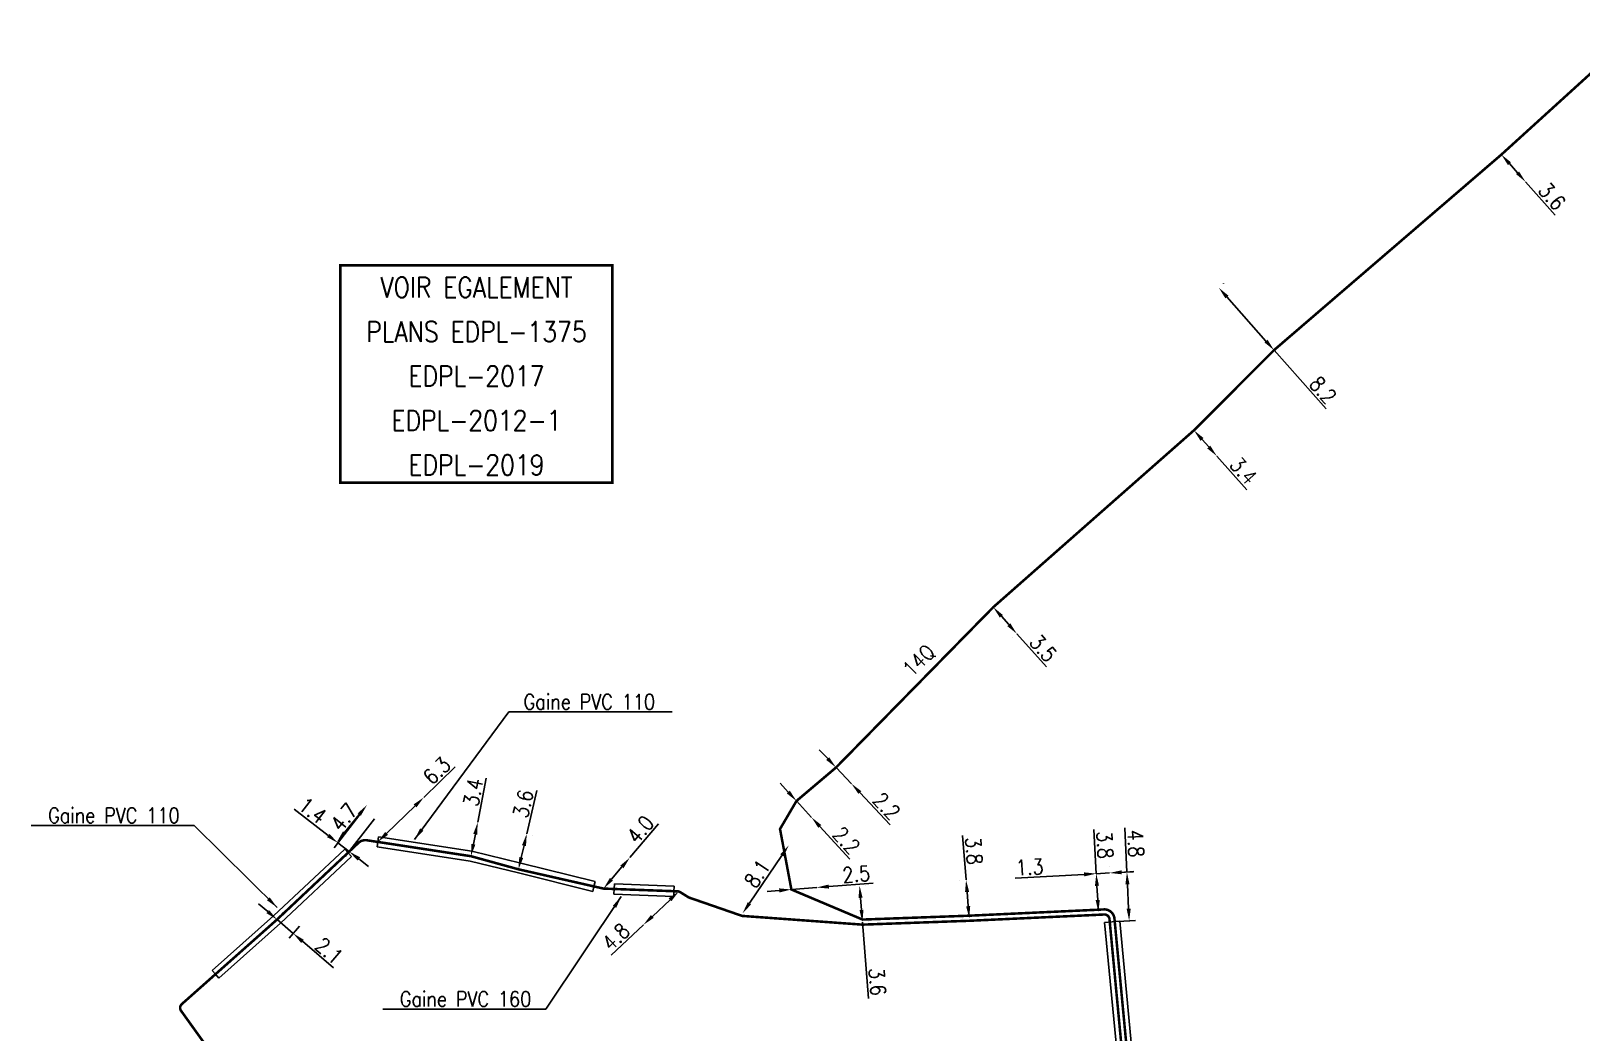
# Model space of a CAD drawing. Header units: millimetres. Extents: x 255000 to 256001, y 143000 to 143842.
# Drawn here: x 255512.6 to 255665.4, y 143590.1 to 143688.8 of the extents above; entities that cross this region are included whole.
import ezdxf
from ezdxf.enums import TextEntityAlignment as Align

# ---------------------------------------------------------------- set-up
doc = ezdxf.new("R2010")
doc.units = ezdxf.units.MM
doc.header["$MEASUREMENT"] = 0
doc.header["$PDMODE"] = 34
doc.linetypes.add('S_ST', pattern=[14, 8, -1.5, 0, -1.5, 0, -1.5, 0, -1.5])
doc.layers.get('DEFPOINTS').update_dxf_attribs({"linetype": 'CONTINUOUS'})
for name, color, linetype in [('S_100', 5, 'CONTINUOUS'), ('S_400', 7, 'CONTINUOUS'), ('S_900', 7, 'CONTINUOUS')]:
    doc.layers.add(name, color=color, linetype=linetype)
doc.styles.get("Standard").update_dxf_attribs({"font": 'romans.shx', "width": 0.85})
doc.dimstyles.get("Standard").update_dxf_attribs({"dimtxt": 1.5, "dimasz": 1.2, "dimexe": 0.625, "dimexo": 0.625, "dimgap": 0.25, "dimtad": 1, "dimdec": 1, "dimzin": 0, "dimdsep": 46, "dimtxsty": 'Standard', "dimcen": -0.5, "dimadec": 0, "dimazin": 0, "dimtfac": 1, "dimtdec": 1, "dimtmove": 0, "dimatfit": 3, "dimfxl": 1, "dimtolj": 1, "dimtzin": 0, "dimarcsym": 0})

# ---------------------------------------------------------------- blocks, each defined once
blk = doc.blocks.new('*D84')
at = {"layer": 'DEFPOINTS', "color": 0, "linetype": 'Continuous'}
for p in [(255537.87, 143602.43), (255538.45, 143599.88), (255539.47, 143601.06)]:
    blk.add_point(p, dxfattribs=at)
at = {"layer": 'S_100', "color": 0, "linetype": 'Continuous', "lineweight": -2}
for p, q in [((255535.95, 143602.02), (255535.03, 143602.8)), ((255537.47, 143601.95), (255536.45, 143600.77)), ((255536.86, 143601.24), (255538.45, 143599.88)), ((255539.06, 143600.59), (255538.05, 143599.4)), ((255539.37, 143599.1), (255542.41, 143596.49))]:
    blk.add_line(p, q, dxfattribs=at)
at = {"layer": 'S_100', "color": 0, "linetype": 'Continuous'}
for points in [[(255536.08, 143602.17), (255535.82, 143601.87), (255536.86, 143601.24)], [(255539.5, 143599.25), (255539.24, 143598.94), (255538.45, 143599.88)]]:
    blk.add_solid(points, dxfattribs=at)
at = {"layer": 'S_100', "color": 0, "linetype": 'Continuous', "insert": (255541.99, 143598.16), "char_height": 1.5, "attachment_point": 5, "rotation": 319.4662}
blk.add_mtext('\\A1;2.1', dxfattribs=at)
blk = doc.blocks.new('*D85')
at = {"layer": 'DEFPOINTS', "color": 0, "linetype": 'Continuous'}
for p in [(255545.72, 143612.52), (255545.72, 143612.52), (255542.76, 143608.87)]:
    blk.add_point(p, dxfattribs=at)
at = {"layer": 'S_100', "color": 0, "linetype": 'Continuous', "lineweight": -2}
blk.add_line((255543.51, 143609.8), (255544.96, 143611.59), dxfattribs=at)
at = {"layer": 'S_100', "color": 0, "linetype": 'Continuous'}
for points in [[(255544.81, 143611.71), (255545.12, 143611.46), (255545.72, 143612.52)], [(255543.36, 143609.93), (255543.67, 143609.68), (255542.76, 143608.87)]]:
    blk.add_solid(points, dxfattribs=at)
at = {"layer": 'S_100', "color": 0, "linetype": 'Continuous', "insert": (255543.46, 143611.33), "char_height": 1.5, "attachment_point": 5, "rotation": 50.8713}
blk.add_mtext('\\A1;4.7', dxfattribs=at)
blk = doc.blocks.new('*D86')
at = {"layer": 'DEFPOINTS', "color": 0, "linetype": 'Continuous'}
for p in [(255545.72, 143612.52), (255546.83, 143611.67), (255542.86, 143608.79)]:
    blk.add_point(p, dxfattribs=at)
at = {"layer": 'S_100', "color": 0, "linetype": 'Continuous', "lineweight": -2}
for p, q in [((255541.91, 143609.52), (255538.54, 143612.11)), ((255545.34, 143612.02), (255542.48, 143608.3)), ((255546.45, 143611.17), (255543.59, 143607.44)), ((255543.97, 143607.94), (255542.86, 143608.79)), ((255544.92, 143607.21), (255545.88, 143606.48))]:
    blk.add_line(p, q, dxfattribs=at)
at = {"layer": 'S_100', "color": 0, "linetype": 'Continuous'}
for points in [[(255542.03, 143609.68), (255541.79, 143609.36), (255542.86, 143608.79)], [(255545.05, 143607.37), (255544.8, 143607.05), (255543.97, 143607.94)]]:
    blk.add_solid(points, dxfattribs=at)
at = {"layer": 'S_100', "color": 0, "linetype": 'Continuous', "insert": (255540.36, 143611.98), "char_height": 1.5, "attachment_point": 5, "rotation": 322.485}
blk.add_mtext('\\A1;1.4', dxfattribs=at)
blk = doc.blocks.new('*D87')
at = {"layer": 'DEFPOINTS', "color": 0, "linetype": 'Continuous'}
for p in [(255551.32, 143613.27), (255551.32, 143613.27), (255546.79, 143608.89)]:
    blk.add_point(p, dxfattribs=at)
at = {"layer": 'S_100', "color": 0, "linetype": 'Continuous', "lineweight": -2}
for p, q in [((255551.32, 143613.27), (255554.42, 143616.27)), ((255547.66, 143609.72), (255550.46, 143612.44))]:
    blk.add_line(p, q, dxfattribs=at)
at = {"layer": 'S_100', "color": 0, "linetype": 'Continuous'}
for points in [[(255550.32, 143612.58), (255550.6, 143612.29), (255551.32, 143613.27)], [(255547.52, 143609.87), (255547.8, 143609.58), (255546.79, 143608.89)]]:
    blk.add_solid(points, dxfattribs=at)
at = {"layer": 'S_100', "color": 0, "linetype": 'Continuous', "insert": (255552.61, 143615.9), "char_height": 1.5, "attachment_point": 5, "rotation": 44.0635}
blk.add_mtext('\\A1;6.3', dxfattribs=at)
blk = doc.blocks.new('*D88')
at = {"layer": 'DEFPOINTS', "color": 0, "linetype": 'Continuous'}
for p in [(255556.63, 143610.82), (255556.63, 143610.82), (255555.97, 143607.48)]:
    blk.add_point(p, dxfattribs=at)
at = {"layer": 'S_100', "color": 0, "linetype": 'Continuous', "lineweight": -2}
for p, q in [((255556.63, 143610.82), (255557.48, 143615.17)), ((255556.21, 143608.66), (255556.4, 143609.64))]:
    blk.add_line(p, q, dxfattribs=at)
at = {"layer": 'S_100', "color": 0, "linetype": 'Continuous'}
for points in [[(255556.2, 143609.68), (255556.59, 143609.6), (255556.63, 143610.82)], [(255556.01, 143608.7), (255556.4, 143608.62), (255555.97, 143607.48)]]:
    blk.add_solid(points, dxfattribs=at)
at = {"layer": 'S_100', "color": 0, "linetype": 'Continuous', "insert": (255556.19, 143613.77), "char_height": 1.5, "attachment_point": 5, "rotation": 78.887}
blk.add_mtext('\\A1;3.4', dxfattribs=at)
blk = doc.blocks.new('*D89')
at = {"layer": 'DEFPOINTS', "color": 0, "linetype": 'Continuous'}
for p in [(255561.47, 143609.7), (255561.47, 143609.7), (255560.65, 143606.19)]:
    blk.add_point(p, dxfattribs=at)
at = {"layer": 'S_100', "color": 0, "linetype": 'Continuous', "lineweight": -2}
for p, q in [((255561.47, 143609.7), (255562.45, 143613.95)), ((255562.08, 143609.55), (255562.08, 143609.55)), ((255560.93, 143607.36), (255561.2, 143608.53)), ((255561.26, 143606.05), (255561.26, 143606.05))]:
    blk.add_line(p, q, dxfattribs=at)
at = {"layer": 'S_100', "color": 0, "linetype": 'Continuous'}
for points in [[(255561, 143608.57), (255561.39, 143608.48), (255561.47, 143609.7)], [(255560.73, 143607.4), (255561.12, 143607.31), (255560.65, 143606.19)]]:
    blk.add_solid(points, dxfattribs=at)
at = {"layer": 'S_100', "color": 0, "linetype": 'Continuous', "insert": (255561.12, 143612.64), "char_height": 1.5, "attachment_point": 5, "rotation": 76.956}
blk.add_mtext('\\A1;3.6', dxfattribs=at)
blk = doc.blocks.new('*D90')
at = {"layer": 'DEFPOINTS', "color": 0, "linetype": 'Continuous'}
for p in [(255571.62, 143607.34), (255571.62, 143607.34), (255569.03, 143604.29)]:
    blk.add_point(p, dxfattribs=at)
at = {"layer": 'S_100', "color": 0, "linetype": 'Continuous', "lineweight": -2}
for p, q in [((255571.62, 143607.34), (255574.44, 143610.68)), ((255569.81, 143605.21), (255570.84, 143606.43))]:
    blk.add_line(p, q, dxfattribs=at)
at = {"layer": 'S_100', "color": 0, "linetype": 'Continuous'}
for points in [[(255570.69, 143606.56), (255571, 143606.3), (255571.62, 143607.34)], [(255569.66, 143605.34), (255569.96, 143605.08), (255569.03, 143604.29)]]:
    blk.add_solid(points, dxfattribs=at)
at = {"layer": 'S_100', "color": 0, "linetype": 'Continuous', "insert": (255572.66, 143610.12), "char_height": 1.5, "attachment_point": 5, "rotation": 49.7381}
blk.add_mtext('\\A1;4.0', dxfattribs=at)
blk = doc.blocks.new('*D91')
at = {"layer": 'DEFPOINTS', "color": 0, "linetype": 'Continuous'}
for p in [(255591.94, 143616.22), (255593.46, 143614.62), (255593.46, 143614.62)]:
    blk.add_point(p, dxfattribs=at)
at = {"layer": 'S_100', "color": 0, "linetype": 'Continuous', "lineweight": -2}
for p, q in [((255591.12, 143617.09), (255590.29, 143617.97)), ((255591.94, 143616.22), (255593.46, 143614.62)), ((255594.28, 143613.75), (255597.28, 143610.58))]:
    blk.add_line(p, q, dxfattribs=at)
at = {"layer": 'S_100', "color": 0, "linetype": 'Continuous'}
for points in [[(255591.26, 143617.23), (255590.97, 143616.96), (255591.94, 143616.22)], [(255594.43, 143613.89), (255594.14, 143613.62), (255593.46, 143614.62)]]:
    blk.add_solid(points, dxfattribs=at)
at = {"layer": 'S_100', "color": 0, "linetype": 'Continuous', "insert": (255596.92, 143612.42), "char_height": 1.5, "attachment_point": 5, "rotation": 313.4096}
blk.add_mtext('\\A1;2.2', dxfattribs=at)
blk = doc.blocks.new('*D92')
at = {"layer": 'DEFPOINTS', "color": 0, "linetype": 'Continuous'}
for p in [(255576.45, 143604.01), (255572.96, 143600.72), (255572.96, 143600.72)]:
    blk.add_point(p, dxfattribs=at)
at = {"layer": 'S_100', "color": 0, "linetype": 'Continuous', "lineweight": -2}
for p, q in [((255575.58, 143603.19), (255573.84, 143601.54)), ((255572.96, 143600.72), (255569.78, 143597.72))]:
    blk.add_line(p, q, dxfattribs=at)
at = {"layer": 'S_100', "color": 0, "linetype": 'Continuous'}
for points in [[(255575.44, 143603.34), (255575.72, 143603.05), (255576.45, 143604.01)], [(255573.7, 143601.69), (255573.97, 143601.4), (255572.96, 143600.72)]]:
    blk.add_solid(points, dxfattribs=at)
at = {"layer": 'S_100', "color": 0, "linetype": 'Continuous', "insert": (255570.25, 143599.54), "char_height": 1.5, "attachment_point": 5, "rotation": 43.332}
blk.add_mtext('\\A1;4.8', dxfattribs=at)
blk = doc.blocks.new('*D93')
at = {"layer": 'DEFPOINTS', "color": 0, "linetype": 'Continuous'}
for p in [(255587.28, 143608.55), (255587.28, 143608.55), (255582.73, 143601.85)]:
    blk.add_point(p, dxfattribs=at)
at = {"layer": 'S_100', "color": 0, "linetype": 'Continuous', "lineweight": -2}
blk.add_line((255583.41, 143602.84), (255586.6, 143607.56), dxfattribs=at)
at = {"layer": 'S_100', "color": 0, "linetype": 'Continuous'}
for points in [[(255586.44, 143607.67), (255586.77, 143607.45), (255587.28, 143608.55)], [(255583.24, 143602.95), (255583.57, 143602.73), (255582.73, 143601.85)]]:
    blk.add_solid(points, dxfattribs=at)
at = {"layer": 'S_100', "color": 0, "linetype": 'Continuous', "insert": (255584.18, 143605.76), "char_height": 1.5, "attachment_point": 5, "rotation": 55.8999}
blk.add_mtext('\\A1;8.1', dxfattribs=at)
blk = doc.blocks.new('*D94')
at = {"layer": 'DEFPOINTS', "color": 0, "linetype": 'Continuous'}
for p in [(255588.04, 143612.92), (255589.53, 143611.3), (255589.53, 143611.3)]:
    blk.add_point(p, dxfattribs=at)
at = {"layer": 'S_100', "color": 0, "linetype": 'Continuous', "lineweight": -2}
for p, q in [((255587.23, 143613.8), (255586.42, 143614.69)), ((255588.04, 143612.92), (255589.53, 143611.3)), ((255590.34, 143610.41), (255593.29, 143607.19))]:
    blk.add_line(p, q, dxfattribs=at)
at = {"layer": 'S_100', "color": 0, "linetype": 'Continuous'}
for points in [[(255587.38, 143613.94), (255587.08, 143613.67), (255588.04, 143612.92)], [(255590.49, 143610.55), (255590.19, 143610.28), (255589.53, 143611.3)]]:
    blk.add_solid(points, dxfattribs=at)
at = {"layer": 'S_100', "color": 0, "linetype": 'Continuous', "insert": (255592.96, 143609.04), "char_height": 1.5, "attachment_point": 5, "rotation": 312.5458}
blk.add_mtext('\\A1;2.2', dxfattribs=at)
blk = doc.blocks.new('*D95')
at = {"layer": 'DEFPOINTS', "color": 0, "linetype": 'Continuous'}
for p in [(255590.04, 143604.4), (255590.04, 143604.4), (255587.54, 143604.2)]:
    blk.add_point(p, dxfattribs=at)
at = {"layer": 'S_100', "color": 0, "linetype": 'Continuous', "lineweight": -2}
for p, q in [((255587.54, 143604.2), (255590.04, 143604.4)), ((255591.23, 143604.49), (255595.59, 143604.84)), ((255586.35, 143604.11), (255585.15, 143604.01))]:
    blk.add_line(p, q, dxfattribs=at)
at = {"layer": 'S_100', "color": 0, "linetype": 'Continuous'}
for points in [[(255586.33, 143604.31), (255586.36, 143603.91), (255587.54, 143604.2)], [(255591.22, 143604.69), (255591.25, 143604.29), (255590.04, 143604.4)]]:
    blk.add_solid(points, dxfattribs=at)
at = {"layer": 'S_100', "color": 0, "linetype": 'Continuous', "insert": (255593.93, 143605.71), "char_height": 1.5, "attachment_point": 5, "rotation": 4.4997}
blk.add_mtext('\\A1;2.5', dxfattribs=at)
blk = doc.blocks.new('*D96')
at = {"layer": 'DEFPOINTS', "color": 0, "linetype": 'Continuous'}
for p in [(255594.26, 143604.58), (255594.26, 143604.58), (255594.54, 143600.99)]:
    blk.add_point(p, dxfattribs=at)
at = {"layer": 'S_100', "color": 0, "linetype": 'Continuous', "lineweight": -2}
for p, q in [((255594.88, 143604.63), (255594.88, 143604.63)), ((255594.35, 143603.38), (255594.45, 143602.18)), ((255594.54, 143600.99), (255595.14, 143593.45)), ((255595.16, 143601.04), (255595.16, 143601.04))]:
    blk.add_line(p, q, dxfattribs=at)
at = {"layer": 'S_100', "color": 0, "linetype": 'Continuous'}
for points in [[(255594.55, 143603.4), (255594.15, 143603.36), (255594.26, 143604.58)], [(255594.64, 143602.2), (255594.25, 143602.17), (255594.54, 143600.99)]]:
    blk.add_solid(points, dxfattribs=at)
at = {"layer": 'S_100', "color": 0, "linetype": 'Continuous', "insert": (255596.01, 143595.11), "char_height": 1.5, "attachment_point": 5, "rotation": 274.5534}
blk.add_mtext('\\A1;3.6', dxfattribs=at)
blk = doc.blocks.new('*D97')
at = {"layer": 'DEFPOINTS', "color": 0, "linetype": 'Continuous'}
for p in [(255604.75, 143605.15), (255604.76, 143605.15), (255605.07, 143601.37)]:
    blk.add_point(p, dxfattribs=at)
at = {"layer": 'S_100', "color": 0, "linetype": 'Continuous', "lineweight": -2}
for p, q in [((255604.75, 143605.15), (255604.4, 143609.51)), ((255604.14, 143605.1), (255604.13, 143605.1)), ((255604.96, 143602.56), (255604.85, 143603.96)), ((255604.44, 143601.32), (255604.44, 143601.32))]:
    blk.add_line(p, q, dxfattribs=at)
at = {"layer": 'S_100', "color": 0, "linetype": 'Continuous'}
for points in [[(255605.05, 143603.97), (255604.65, 143603.94), (255604.75, 143605.15)], [(255605.16, 143602.58), (255604.76, 143602.55), (255605.06, 143601.37)]]:
    blk.add_solid(points, dxfattribs=at)
at = {"layer": 'S_100', "color": 0, "linetype": 'Continuous', "insert": (255605.53, 143608.01), "char_height": 1.5, "attachment_point": 5, "rotation": 274.592}
blk.add_mtext('\\A1;3.8', dxfattribs=at)
blk = doc.blocks.new('*D98')
at = {"layer": 'DEFPOINTS', "color": 0, "linetype": 'Continuous'}
for p in [(255617.58, 143605.76), (255617.58, 143605.76), (255617.79, 143601.96)]:
    blk.add_point(p, dxfattribs=at)
at = {"layer": 'S_100', "color": 0, "linetype": 'Continuous', "lineweight": -2}
for p, q in [((255617.58, 143605.76), (255617.34, 143610.12)), ((255617.72, 143603.16), (255617.65, 143604.56))]:
    blk.add_line(p, q, dxfattribs=at)
at = {"layer": 'S_100', "color": 0, "linetype": 'Continuous'}
for points in [[(255617.85, 143604.57), (255617.45, 143604.55), (255617.58, 143605.76)], [(255617.92, 143603.17), (255617.52, 143603.15), (255617.79, 143601.96)]]:
    blk.add_solid(points, dxfattribs=at)
at = {"layer": 'S_100', "color": 0, "linetype": 'Continuous', "insert": (255618.43, 143608.59), "char_height": 1.5, "attachment_point": 5, "rotation": 273.1471}
blk.add_mtext('\\A1;3.8', dxfattribs=at)
blk = doc.blocks.new('*D99')
at = {"layer": 'DEFPOINTS', "color": 0, "linetype": 'Continuous'}
for p in [(255617.58, 143605.76), (255617.58, 143605.76), (255618.88, 143605.83)]:
    blk.add_point(p, dxfattribs=at)
at = {"layer": 'S_100', "color": 0, "linetype": 'Continuous', "lineweight": -2}
for p, q in [((255617.55, 143606.38), (255617.55, 143606.38)), ((255618.84, 143606.45), (255618.84, 143606.45)), ((255620.08, 143605.89), (255621.28, 143605.96)), ((255616.38, 143605.69), (255609.59, 143605.32)), ((255618.88, 143605.83), (255617.58, 143605.76))]:
    blk.add_line(p, q, dxfattribs=at)
at = {"layer": 'S_100', "color": 0, "linetype": 'Continuous'}
for points in [[(255616.37, 143605.89), (255616.39, 143605.49), (255617.58, 143605.76)], [(255620.07, 143606.09), (255620.09, 143605.7), (255618.88, 143605.83)]]:
    blk.add_solid(points, dxfattribs=at)
at = {"layer": 'S_100', "color": 0, "linetype": 'Continuous', "insert": (255611.02, 143606.4), "char_height": 1.5, "attachment_point": 5, "rotation": 3.1451}
blk.add_mtext('\\A1;1.3', dxfattribs=at)
blk = doc.blocks.new('*D100')
at = {"layer": 'DEFPOINTS', "color": 0, "linetype": 'Continuous'}
for p in [(255620.6, 143605.91), (255618.88, 143605.83), (255619.11, 143601.03)]:
    blk.add_point(p, dxfattribs=at)
at = {"layer": 'S_100', "color": 0, "linetype": 'Continuous', "lineweight": -2}
for p, q in [((255620.6, 143605.91), (255620.39, 143610.28)), ((255619.51, 143605.86), (255621.22, 143605.94)), ((255620.77, 143602.31), (255620.65, 143604.71)), ((255619.73, 143601.06), (255621.45, 143601.14))]:
    blk.add_line(p, q, dxfattribs=at)
at = {"layer": 'S_100', "color": 0, "linetype": 'Continuous'}
for points in [[(255620.85, 143604.72), (255620.45, 143604.7), (255620.6, 143605.91)], [(255620.97, 143602.32), (255620.57, 143602.3), (255620.82, 143601.11)]]:
    blk.add_solid(points, dxfattribs=at)
at = {"layer": 'S_100', "color": 0, "linetype": 'Continuous', "insert": (255621.47, 143608.74), "char_height": 1.5, "attachment_point": 5, "rotation": 272.6751}
blk.add_mtext('\\A1;4.8', dxfattribs=at)
blk = doc.blocks.new('*D111')
at = {"layer": 'DEFPOINTS', "color": 0, "linetype": 'Continuous'}
for p in [(255607.43, 143632.01), (255609.75, 143629.39), (255609.75, 143629.39)]:
    blk.add_point(p, dxfattribs=at)
at = {"layer": 'S_100', "color": 0, "linetype": 'Continuous', "lineweight": -2}
for p, q in [((255608.23, 143631.11), (255608.96, 143630.29)), ((255609.29, 143628.98), (255609.29, 143628.98)), ((255609.75, 143629.39), (255612.66, 143626.12))]:
    blk.add_line(p, q, dxfattribs=at)
at = {"layer": 'S_100', "color": 0, "linetype": 'Continuous'}
for points in [[(255608.38, 143631.24), (255608.08, 143630.98), (255607.43, 143632.01)], [(255609.11, 143630.42), (255608.81, 143630.15), (255609.75, 143629.39)]]:
    blk.add_solid(points, dxfattribs=at)
at = {"layer": 'S_100', "color": 0, "linetype": 'Continuous', "insert": (255612.35, 143627.97), "char_height": 1.5, "attachment_point": 5, "rotation": 311.6031}
blk.add_mtext('\\A1;3.5', dxfattribs=at)
blk = doc.blocks.new('*D112')
at = {"layer": 'DEFPOINTS', "color": 0, "linetype": 'Continuous'}
for p in [(255627.2, 143649.43), (255629.46, 143646.89), (255629.46, 143646.89)]:
    blk.add_point(p, dxfattribs=at)
at = {"layer": 'S_100', "color": 0, "linetype": 'Continuous', "lineweight": -2}
for p, q in [((255627.67, 143649.85), (255627.67, 143649.85)), ((255628, 143648.53), (255628.66, 143647.79)), ((255629.46, 143646.89), (255632.4, 143643.57))]:
    blk.add_line(p, q, dxfattribs=at)
at = {"layer": 'S_100', "color": 0, "linetype": 'Continuous'}
for points in [[(255628.15, 143648.67), (255627.85, 143648.4), (255627.2, 143649.43)], [(255628.81, 143647.92), (255628.51, 143647.65), (255629.46, 143646.89)]]:
    blk.add_solid(points, dxfattribs=at)
at = {"layer": 'S_100', "color": 0, "linetype": 'Continuous', "insert": (255632.08, 143645.45), "char_height": 1.5, "attachment_point": 5, "rotation": 311.6031}
blk.add_mtext('\\A1;3.4', dxfattribs=at)
blk = doc.blocks.new('*D113')
at = {"layer": 'DEFPOINTS', "color": 0, "linetype": 'Continuous'}
for p in [(255629.63, 143663.44), (255629.66, 143663.46), (255635.07, 143657.31)]:
    blk.add_point(p, dxfattribs=at)
at = {"layer": 'S_100', "color": 0, "linetype": 'Continuous', "lineweight": -2}
for p, q in [((255630.1, 143663.86), (255630.12, 143663.88)), ((255630.45, 143662.57), (255634.3, 143658.23)), ((255635.09, 143657.33), (255640.22, 143651.55)), ((255635.54, 143657.72), (255635.56, 143657.74))]:
    blk.add_line(p, q, dxfattribs=at)
at = {"layer": 'S_100', "color": 0, "linetype": 'Continuous'}
for points in [[(255630.6, 143662.7), (255630.3, 143662.43), (255629.66, 143663.46)], [(255634.45, 143658.36), (255634.15, 143658.09), (255635.09, 143657.33)]]:
    blk.add_solid(points, dxfattribs=at)
at = {"layer": 'S_100', "color": 0, "linetype": 'Continuous', "insert": (255639.92, 143653.4), "char_height": 1.5, "attachment_point": 5, "rotation": 311.5535}
blk.add_mtext('\\A1;8.2', dxfattribs=at)
blk = doc.blocks.new('*D114')
at = {"layer": 'DEFPOINTS', "color": 0, "linetype": 'Continuous'}
for p in [(255657.49, 143676.59), (255659.88, 143673.9), (255659.88, 143673.9)]:
    blk.add_point(p, dxfattribs=at)
at = {"layer": 'S_100', "color": 0, "linetype": 'Continuous', "lineweight": -2}
for p, q in [((255658.29, 143675.7), (255659.09, 143674.8)), ((255659.88, 143673.9), (255662.78, 143670.63))]:
    blk.add_line(p, q, dxfattribs=at)
at = {"layer": 'S_100', "color": 0, "linetype": 'Continuous'}
for points in [[(255658.44, 143675.83), (255658.14, 143675.56), (255657.49, 143676.59)], [(255659.23, 143674.93), (255658.94, 143674.67), (255659.88, 143673.9)]]:
    blk.add_solid(points, dxfattribs=at)
at = {"layer": 'S_100', "color": 0, "linetype": 'Continuous', "insert": (255662.48, 143672.48), "char_height": 1.5, "attachment_point": 5, "rotation": 311.6069}
blk.add_mtext('\\A1;3.6', dxfattribs=at)

msp = doc.modelspace()

# ---------------------------------------------------------------- linework, layer by layer
at = {"layer": 'S_100', "linetype": 'S_ST', "const_width": 0.25}
for points in [[(255625.18, 143518.23), (255624.59, 143521.59), (255622.75, 143538.98), (255623.66, 143544.82), (255623.83, 143554.02), (255622.41, 143568.93), (255621.44, 143579.42), (255619.37, 143601.33, 0.400365), (255618.33, 143602.24), (255617.78, 143602.21), (255605.05, 143601.62), (255594.55, 143601.24), (255587.54, 143604.2), (255586.42, 143610.16), (255588.04, 143612.92), (255588.04, 143612.92), (255591.94, 143616.22), (255607.43, 143632.01), (255627.2, 143649.43), (255635.09, 143657.33), (255657.49, 143676.59), (255670.75, 143688.64)], [(255531.6, 143586.41), (255527.41, 143592.25, -0.383651), (255527.49, 143592.92), (255536.86, 143601.24), (255544.88, 143608.79, -0.230856), (255545.72, 143609.05), (255555.97, 143607.48), (255560.65, 143606.19), (255569.03, 143604.29), (255576.32, 143604.02, -0.130102), (255576.57, 143603.95), (255577.42, 143603.42), (255582.68, 143601.6), (255594.54, 143600.74), (255605.07, 143601.12), (255617.8, 143601.71), (255618.35, 143601.74, -0.400365), (255618.88, 143601.29), (255620.95, 143579.38)]]:
    msp.add_lwpolyline(points, format="xyb", dxfattribs=at)
at = {"layer": 'S_400', "color": 7, "linetype": 'CONTINUOUS'}
for p, q in [((255546.87, 143609.38), (255546.79, 143608.89)), ((255546.87, 143609.38), (255556.07, 143607.97)), ((255536.52, 143601.61), (255543.53, 143608.17)), ((255537.19, 143600.87), (255544.21, 143607.44)), ((255543.53, 143608.17), (255543.87, 143607.81)), ((255544.21, 143607.44), (255543.87, 143607.81)), ((255546.72, 143608.39), (255546.79, 143608.89)), ((255546.72, 143608.39), (255555.88, 143606.99)), ((255556.07, 143607.97), (255560.89, 143606.81)), ((255555.88, 143606.99), (255560.65, 143605.84)), ((255560.65, 143605.84), (255567.97, 143604.02)), ((255560.89, 143606.81), (255568.21, 143604.99)), ((255567.97, 143604.02), (255568.09, 143604.5)), ((255568.21, 143604.99), (255568.09, 143604.5)), ((255570.1, 143604.75), (255570.08, 143604.25)), ((255570.1, 143604.75), (255575.99, 143604.52)), ((255575.99, 143604.52), (255575.97, 143604.02)), ((255570.06, 143603.75), (255570.08, 143604.25)), ((255570.06, 143603.75), (255575.95, 143603.52)), ((255575.95, 143603.52), (255575.97, 143604.02)), ((255530.46, 143596.23), (255536.52, 143601.61)), ((255531.13, 143595.48), (255537.19, 143600.87)), ((255618.4, 143600.95), (255619.15, 143601.02)), ((255618.4, 143600.95), (255620.45, 143579.33)), ((255619.9, 143601.09), (255619.15, 143601.02)), ((255619.9, 143601.09), (255621.94, 143579.47)), ((255530.46, 143596.23), (255530.8, 143595.86)), ((255531.13, 143595.48), (255530.8, 143595.86))]:
    msp.add_line(p, q, dxfattribs=at)
at = {"layer": 'S_900', "const_width": 0.25}
msp.add_lwpolyline([(255543.1, 143665.69), (255569.9, 143665.69), (255569.9, 143644.27), (255543.1, 143644.27)], close=True, dxfattribs=at)

# ---------------------------------------------------------------- texts
at = {"layer": 'S_100', "linetype": 'Continuous', "width": 0.85}
msp.add_text('14Q', height=1.5, rotation=44.0202, dxfattribs=at).set_placement((255600.14, 143626.71), align=Align.MIDDLE)
at = {"layer": 'S_400', "linetype": 'Continuous', "char_height": 1.5}
for s, insert, attachment_point in [('Gaine PVC 110', (255561.16, 143622.69), 4), ('Gaine PVC 110', (255527.26, 143611.5), 6), ('Gaine PVC 160', (255561.91, 143593.41), 6)]:
    msp.add_mtext(s, dxfattribs=dict(at, insert=insert, attachment_point=attachment_point))
at = {"layer": 'S_900', "width": 0.85}
for s, p in [('VOIR EGALEMENT', (255556.51, 143662.52)), ('PLANS EDPL-1375', (255556.51, 143658.14)), ('EDPL-2017', (255556.51, 143653.77)), ('EDPL-2012-1', (255556.51, 143649.4)), ('EDPL-2019', (255556.51, 143645.03))]:
    msp.add_text(s, height=2, dxfattribs=at).set_placement(p, align=Align.CENTER)

# ---------------------------------------------------------------- dimensions: what is measured, and where the dimension line sits
at = {"layer": 'S_100', "linetype": 'Continuous'}
for base, p1, p2, angle, picture, middle in [((255659.88, 143673.9), (255657.49, 143676.59), (255659.88, 143673.9), 311.6069, '*D114', (255661.73, 143671.82)), ((255629.66, 143663.46), (255635.07, 143657.31), (255629.63, 143663.44), 131.5535, '*D113', (255639.17, 143652.73)), ((255629.46, 143646.89), (255627.2, 143649.43), (255629.46, 143646.89), 311.6031, '*D112', (255631.33, 143644.78)), ((255609.75, 143629.39), (255607.43, 143632.01), (255609.75, 143629.39), 311.6031, '*D111', (255611.6, 143627.31)), ((255551.32, 143613.27), (255546.79, 143608.89), (255551.32, 143613.27), 44.0635, '*D87', (255553.3, 143615.19)), ((255593.46, 143614.62), (255591.94, 143616.22), (255593.46, 143614.62), 313.4096, '*D91', (255596.19, 143611.73)), ((255556.63, 143610.82), (255555.97, 143607.48), (255556.63, 143610.82), 78.887, '*D88', (255557.17, 143613.58)), ((255542.86, 143608.79), (255546.83, 143611.67), (255545.72, 143612.52), 142.485, '*D86', (255539.75, 143611.18)), ((255561.47, 143609.7), (255560.65, 143606.19), (255561.47, 143609.7), 76.956, '*D89', (255562.1, 143612.41)), ((255589.53, 143611.3), (255588.04, 143612.92), (255589.53, 143611.3), 312.5458, '*D94', (255592.22, 143608.36)), ((255545.72, 143612.52), (255542.76, 143608.87), (255545.72, 143612.52), 50.8713, '*D85', (255544.24, 143610.7)), ((255571.62, 143607.34), (255569.03, 143604.29), (255571.62, 143607.34), 49.7381, '*D90', (255573.42, 143609.47)), ((255604.75, 143605.15), (255605.07, 143601.37), (255604.76, 143605.15), 94.592, '*D97', (255604.53, 143607.93)), ((255617.58, 143605.76), (255617.79, 143601.96), (255617.58, 143605.76), 93.1471, '*D98', (255617.43, 143608.54)), ((255620.6, 143605.91), (255619.11, 143601.03), (255618.88, 143605.83), 92.6751, '*D100', (255620.47, 143608.69)), ((255587.28, 143608.55), (255582.73, 143601.85), (255587.28, 143608.55), 55.8999, '*D93', (255585.01, 143605.2)), ((255617.58, 143605.76), (255618.88, 143605.83), (255617.58, 143605.76), 183.1451, '*D99', (255611.08, 143605.4)), ((255590.04, 143604.4), (255587.54, 143604.2), (255590.04, 143604.4), 4.4997, '*D95', (255594.01, 143604.71)), ((255594.26, 143604.58), (255594.54, 143600.99), (255594.26, 143604.58), 94.5534, '*D96', (255595.02, 143595.03)), ((255538.45, 143599.88), (255537.87, 143602.43), (255539.47, 143601.06), 319.4662, '*D84', (255541.34, 143597.4)), ((255572.96, 143600.72), (255576.45, 143604.01), (255572.96, 143600.72), 223.332, '*D92', (255570.94, 143598.81))]:
    dim = msp.add_linear_dim(base=base, p1=p1, p2=p2, angle=angle, dimstyle='Standard', dxfattribs=at)
    dim.commit()
    dim.dimension.update_dxf_attribs({"geometry": picture, "text_midpoint": middle, "dimtype": 161})

# ---------------------------------------------------------------- leaders
at = {"layer": 'S_400', "linetype": 'Continuous', "annotation_type": 0, "has_hookline": 1, "text_width": 14.63}
for points, hookline_direction in [([(255550.41, 143609.14), (255559.71, 143621.69), (255560.91, 143621.69)], 0), ([(255536.86, 143602.44), (255528.71, 143610.5), (255527.51, 143610.5)], 1), ([(255570.78, 143603.5), (255563.36, 143592.41), (255562.16, 143592.41)], 1)]:
    msp.add_leader(points, dimstyle='Standard', dxfattribs=dict(at, hookline_direction=hookline_direction))

doc.saveas('drawing.dxf')
